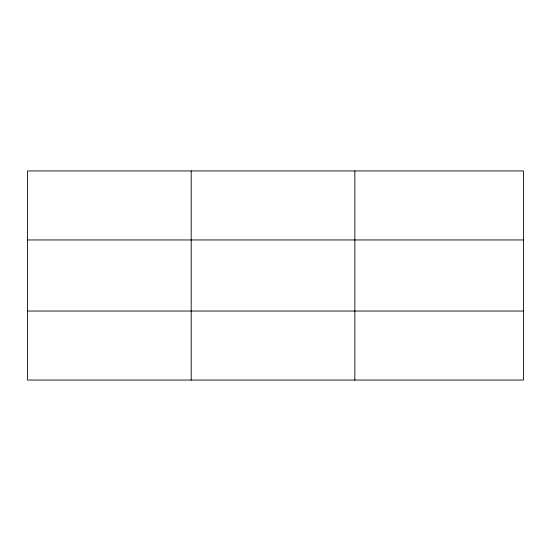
<?xml version="1.0" encoding="UTF-8"?>
<svg xmlns="http://www.w3.org/2000/svg" width="551" height="551" viewBox="0 0 551 551"><rect width="100%" height="100%" fill="white"/><g stroke="black" fill="none" stroke-linecap="round" stroke-linejoin="round"><path stroke-width="0.83" d="M191.197 380.052L191.197 170.948M354.844 380.052L354.844 170.948M523.45 311.046L523.45 380.052L27.55 380.052L27.55 170.948L523.45 170.948L523.45 311.046L27.55 311.046M27.55 239.954L523.45 239.954"/></g></svg>
